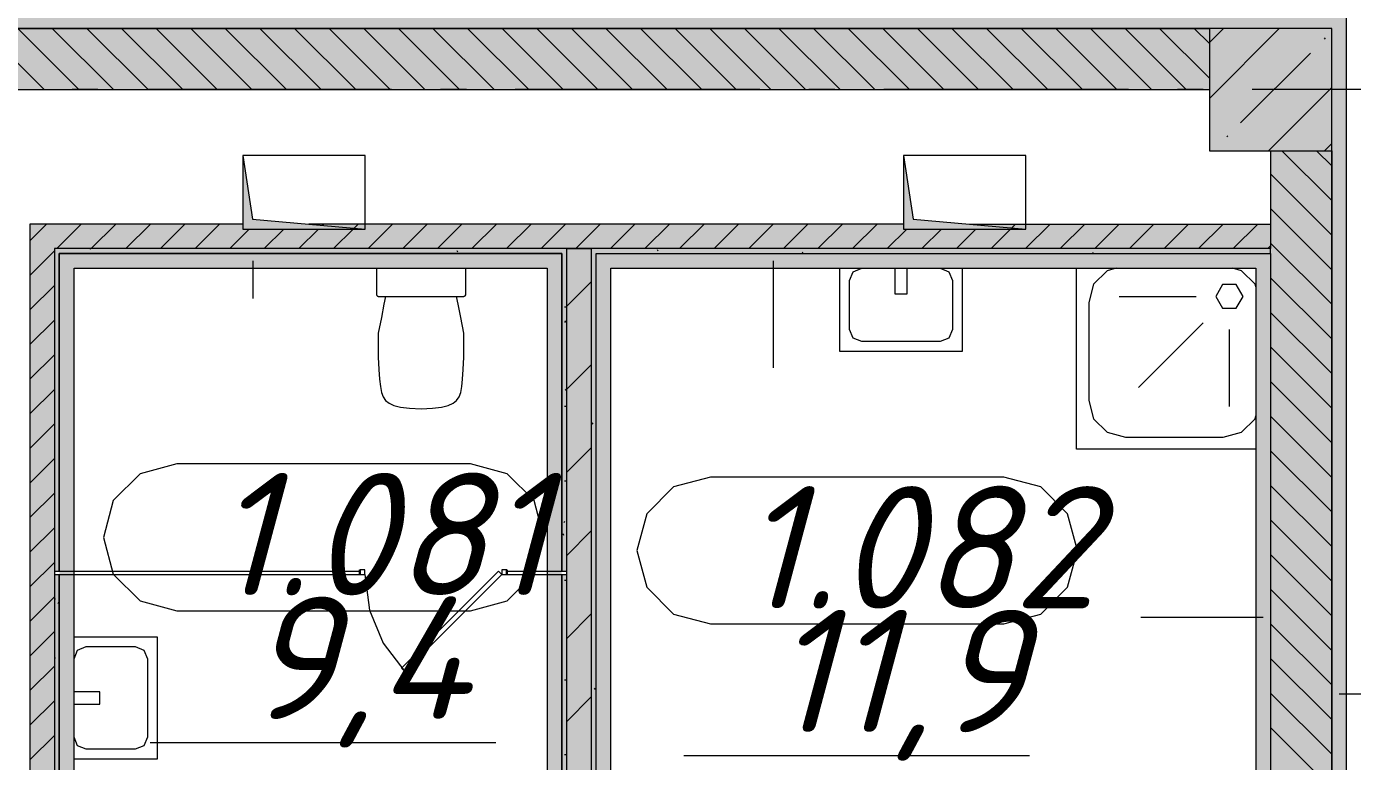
# Model space of a CAD drawing. Header units: millimetres. Extents: x -537608 to 253996, y -217170 to 186033.
# Drawn here: x -287710 to -282291, y -196495 to -193492 of the extents above; entities that cross this region are included whole.
import ezdxf

# ---------------------------------------------------------------- set-up
doc = ezdxf.new("R2010")
doc.units = ezdxf.units.MM
doc.layers.add('PDF _Геометрия', color=7, linetype='Continuous')
doc.layers.add('PDF _Текст', color=7, linetype='Continuous')
doc.layers.add('PDF _Сплошная заливка', color=7, linetype='Continuous', true_color=0xffffff)
doc.styles.add('PDF ISOCPEUR Italic', font='isocpeui.ttf')

msp = doc.modelspace()

# ---------------------------------------------------------------- hatches: boundary and pattern name
at = {"layer": 'PDF _Сплошная заливка', "true_color": 0x72baa6, "transparency": 33554559}
for points in [[(-282376.1714, -193499.6493), (-282376.1714, -193439.6508), (-288075.174, -193439.6508), (-288075.174, -193499.6493), (-282482.8826, -193499.6493)], [(-282376.1714, -198976.9535), (-282316.1707, -198976.9535), (-282316.1707, -193439.6508), (-282376.1714, -193439.6508), (-282376.1714, -197749.6509)]]:
    msp.add_hatch(color=123, dxfattribs=at).paths.add_polyline_path(points)
at = {"layer": 'PDF _Сплошная заливка', "transparency": 33554559}
for points in [[(-282876.1715, -193749.6504), (-282876.1715, -193499.6493), (-287776.1737, -193499.6493), (-287776.1737, -193749.6504), (-285855.9599, -193749.6504)], [(-282876.1715, -193999.6494), (-282376.1714, -193999.6494), (-282376.1714, -193499.6493), (-282876.1715, -193499.6493), (-282876.1715, -193922.552)], [(-282482.8826, -197249.6508), (-282376.1714, -197249.6508), (-282376.1714, -193999.6494), (-282626.1703, -193999.6494), (-282626.1703, -197249.6508)], [(-283626.1726, -194399.6511), (-282626.1703, -194399.6511), (-282626.1703, -194299.6507), (-283856.1706, -194299.6507), (-283626.1726, -194319.6495), (-284126.1726, -194319.6495), (-284126.1726, -194299.6507), (-286556.1718, -194299.6507), (-286326.1716, -194319.6495), (-286826.1739, -194319.6495), (-286826.1739, -194299.6507), (-287696.1721, -194299.6507), (-287696.1721, -194399.6511), (-284126.1726, -194399.6511)], [(-285502.6729, -198976.9535), (-285402.6725, -198976.9535), (-285402.6725, -194399.6511), (-285502.6729, -194399.6511), (-285502.6729, -198201.9953)]]:
    msp.add_hatch(color=256, dxfattribs=at).paths.add_polyline_path(points)
at = {"layer": 'PDF _Сплошная заливка', "true_color": 0xe2e2e2, "transparency": 33554559}
msp.add_hatch(color=254, dxfattribs=at).paths.add_polyline_path([(-286326.1716, -194319.6495), (-286786.172, -194279.6498), (-286826.1739, -194019.6503), (-286826.1739, -194319.6495), (-286699.2292, -194319.6495)])
at = {"layer": 'PDF _Сплошная заливка', "transparency": 33554559}
h = msp.add_hatch(color=256, dxfattribs=at)
h.paths.add_polyline_path([(-287696.1721, -200829.6529), (-287596.1738, -200829.6529), (-287596.1738, -199226.9524), (-287696.1721, -199226.9524), (-287696.1721, -200729.6525)], flags=0)
h.paths.add_polyline_path([(-287596.1738, -198976.9535), (-287596.1738, -194399.6511), (-287696.1721, -194399.6511), (-287696.1721, -198976.9535)], flags=0)
h = msp.add_hatch(color=256, dxfattribs=at)
h.paths.add_polyline_path([(-282626.1703, -194419.6499), (-282626.1703, -194399.6511), (-285402.6725, -194399.6511), (-285402.6725, -194419.6499), (-284169.4213, -194419.6499)], flags=0)
h.paths.add_polyline_path([(-285855.9599, -194419.6499), (-285502.6729, -194419.6499), (-285502.6729, -194399.6511), (-287596.1738, -194399.6511), (-287596.1738, -194419.6499), (-286277.5945, -194419.6499)], flags=0)
h = msp.add_hatch(color=256, dxfattribs=at)
h.paths.add_polyline_path([(-287596.1738, -200849.6538), (-287576.1729, -200849.6538), (-287576.1729, -199226.9524), (-287596.1738, -199226.9524), (-287596.1738, -200829.6529)], flags=0)
h.paths.add_polyline_path([(-287576.1729, -198976.9535), (-287576.1729, -195731.6519), (-287596.1738, -195731.6519), (-287596.1738, -198976.9535)], flags=0)
h.paths.add_polyline_path([(-287576.1729, -195719.6514), (-287576.1729, -194419.6499), (-287596.1738, -194419.6499), (-287596.1738, -195719.6514)], flags=0)
at = {"layer": 'PDF _Сплошная заливка', "true_color": 0xbce362, "transparency": 33554559}
for points in [[(-287516.1722, -198976.9535), (-287516.1722, -194419.6499), (-287576.1729, -194419.6499), (-287576.1729, -198976.9535), (-287542.4985, -198976.9535)], [(-285522.6717, -194479.6507), (-285522.6717, -194419.6499), (-287516.1722, -194419.6499), (-287516.1722, -194479.6507), (-285582.6724, -194479.6507)], [(-285382.6715, -198976.9535), (-285322.6729, -198976.9535), (-285322.6729, -194419.6499), (-285382.6715, -194419.6499), (-285382.6715, -198201.9953)], [(-282686.171, -194479.6507), (-282626.1703, -194479.6507), (-282626.1703, -194419.6499), (-285322.6729, -194419.6499), (-285322.6729, -194479.6507), (-284169.4213, -194479.6507)], [(-285582.6724, -198976.9535), (-285522.6717, -198976.9535), (-285522.6717, -194479.6507), (-285582.6724, -194479.6507), (-285582.6724, -198916.9528)]]:
    msp.add_hatch(color=63, dxfattribs=at).paths.add_polyline_path(points)

# ---------------------------------------------------------------- linework, layer by layer
at = {"layer": 'PDF _Геометрия', "lineweight": 9}
for p, q in [((-282316.1707, -198976.9535), (-282316.1707, -193439.6508)), ((-282876.1715, -193499.6493), (-287776.1737, -193499.6493)), ((-287776.1737, -193499.6493), (-282876.1715, -193499.6493)), ((-287496.3284, -193749.6504), (-287746.3273, -193499.6493)), ((-287354.9072, -193749.6504), (-287604.9062, -193499.6493)), ((-287213.4839, -193749.6504), (-287463.485, -193499.6493)), ((-287072.0628, -193749.6504), (-287322.0639, -193499.6493)), ((-286930.6417, -193749.6504), (-287180.6428, -193499.6493)), ((-286789.2205, -193749.6504), (-287039.2216, -193499.6493)), ((-286647.7994, -193749.6504), (-286897.7983, -193499.6493)), ((-286506.3782, -193749.6504), (-286756.3772, -193499.6493)), ((-286364.9571, -193749.6504), (-286614.9561, -193499.6493)), ((-286223.536, -193749.6504), (-286473.5349, -193499.6493)), ((-286082.1127, -193749.6504), (-286332.1138, -193499.6493)), ((-285940.6915, -193749.6504), (-286190.6927, -193499.6493)), ((-285799.2704, -193749.6504), (-286049.2715, -193499.6493)), ((-285657.8493, -193749.6504), (-285907.8504, -193499.6493)), ((-285516.4281, -193749.6504), (-285766.4271, -193499.6493)), ((-285375.007, -193749.6504), (-285625.0059, -193499.6493)), ((-285233.5859, -193749.6504), (-285483.5848, -193499.6493)), ((-285092.1647, -193749.6504), (-285342.1637, -193499.6493)), ((-284950.7414, -193749.6504), (-285200.7425, -193499.6493)), ((-284809.3203, -193749.6504), (-285059.3214, -193499.6493)), ((-284667.8991, -193749.6504), (-284917.9003, -193499.6493)), ((-284526.478, -193749.6504), (-284776.4791, -193499.6493)), ((-284385.0569, -193749.6504), (-284635.0558, -193499.6493)), ((-284243.6357, -193749.6504), (-284493.6347, -193499.6493)), ((-284102.2146, -193749.6504), (-284352.2135, -193499.6493)), ((-283960.7935, -193749.6504), (-284210.7924, -193499.6493)), ((-283819.3702, -193749.6504), (-284069.3712, -193499.6493)), ((-283677.949, -193749.6504), (-283927.9501, -193499.6493)), ((-283536.5279, -193749.6504), (-283786.529, -193499.6493)), ((-283395.1068, -193749.6504), (-283645.1079, -193499.6493)), ((-283253.6856, -193749.6504), (-283503.6845, -193499.6493)), ((-283112.2644, -193749.6504), (-283362.2634, -193499.6493)), ((-282970.8433, -193749.6504), (-283220.8423, -193499.6493)), ((-282876.1715, -193702.899), (-283079.4212, -193499.6493)), ((-282876.1715, -193561.4779), (-282938, -193499.6493)), ((-282876.1715, -193785.4562), (-282590.3646, -193499.6493)), ((-282876.1715, -193557.3571), (-282818.4636, -193499.6493)), ((-282376.1714, -193499.6493), (-282876.1715, -193499.6493)), ((-282876.1715, -193499.6493), (-282876.1715, -193999.6494)), ((-282376.1714, -193999.6494), (-282376.1714, -193499.6493)), ((-282406.1664, -193543.5502), (-282401.4255, -193538.8094)), ((-287637.7495, -193749.6504), (-287776.1737, -193611.2262)), ((-282748.3161, -193885.6978), (-282463.1917, -193600.5755)), ((-287776.1737, -193749.6504), (-282876.1715, -193749.6504)), ((-282634.1685, -193999.6494), (-282376.1714, -193741.6522)), ((-282805.3392, -193942.7231), (-282800.5985, -193937.9823)), ((-282876.1715, -193999.6494), (-282376.1714, -193999.6494)), ((-282626.1703, -193999.6494), (-282626.1703, -194299.6507)), ((-282376.1714, -194202.9012), (-282579.4211, -193999.6494)), ((-282376.1714, -194061.4779), (-282438, -193999.6494)), ((-282406.0694, -193999.6494), (-282376.1714, -193969.7513)), ((-282376.1714, -197249.6508), (-282376.1714, -193999.6494)), ((-282376.1714, -193999.6494), (-282376.1714, -197249.6508)), ((-282376.1714, -194344.3223), (-282626.1703, -194094.3212)), ((-282376.1714, -194485.7435), (-282626.1703, -194235.7424)), ((-287696.1721, -194367.5097), (-287628.3131, -194299.6507)), ((-286826.1739, -194299.6507), (-287696.1721, -194299.6507)), ((-287696.1721, -194299.6507), (-287696.1721, -194399.6511)), ((-287586.8924, -194399.6511), (-287486.892, -194299.6507)), ((-287445.4713, -194399.6511), (-287345.4708, -194299.6507)), ((-287304.048, -194399.6511), (-287204.0497, -194299.6507)), ((-287162.6268, -194399.6511), (-287062.6264, -194299.6507)), ((-287021.2057, -194399.6511), (-286921.2052, -194299.6507)), ((-286879.7846, -194399.6511), (-286799.7851, -194319.6495)), ((-286738.3635, -194399.6511), (-286658.3639, -194319.6495)), ((-286596.9423, -194399.6511), (-286516.9428, -194319.6495)), ((-284126.1726, -194299.6507), (-286556.1718, -194299.6507)), ((-286501.6805, -194304.3893), (-286496.9419, -194299.6507)), ((-286455.5211, -194399.6511), (-286375.5195, -194319.6495)), ((-286371.5732, -194315.7031), (-286355.5207, -194299.6507)), ((-286314.1, -194399.6511), (-286214.0996, -194299.6507)), ((-286172.6767, -194399.6511), (-286072.6784, -194299.6507)), ((-286031.2556, -194399.6511), (-285931.2552, -194299.6507)), ((-285889.8344, -194399.6511), (-285789.834, -194299.6507)), ((-285748.4133, -194399.6511), (-285648.4128, -194299.6507)), ((-285606.9922, -194399.6511), (-285506.9917, -194299.6507)), ((-285465.5711, -194399.6511), (-285365.5706, -194299.6507)), ((-285324.1499, -194399.6511), (-285224.1494, -194299.6507)), ((-285182.7287, -194399.6511), (-285082.7283, -194299.6507)), ((-285041.3055, -194399.6511), (-284941.3072, -194299.6507)), ((-284899.8844, -194399.6511), (-284799.8839, -194299.6507)), ((-284758.4632, -194399.6511), (-284658.4627, -194299.6507)), ((-284617.042, -194399.6511), (-284517.0416, -194299.6507)), ((-284475.6209, -194399.6511), (-284375.6205, -194299.6507)), ((-284334.1998, -194399.6511), (-284234.1993, -194299.6507)), ((-284192.7786, -194399.6511), (-284112.777, -194319.6495)), ((-284051.3553, -194399.6511), (-283971.3558, -194319.6495)), ((-283909.9342, -194399.6511), (-283829.9347, -194319.6495)), ((-283856.1706, -194299.6507), (-282626.1703, -194299.6507)), ((-283768.5131, -194399.6511), (-283688.5136, -194319.6495)), ((-283683.5251, -194314.6632), (-283668.5126, -194299.6507)), ((-283627.0919, -194399.6511), (-283527.0915, -194299.6507)), ((-283485.6707, -194399.6511), (-283385.6703, -194299.6507)), ((-283344.2496, -194399.6511), (-283244.2492, -194299.6507)), ((-283202.8285, -194399.6511), (-283102.8281, -194299.6507)), ((-283061.4074, -194399.6511), (-282961.407, -194299.6507)), ((-282919.984, -194399.6511), (-282819.9858, -194299.6507)), ((-282778.5629, -194399.6511), (-282678.5646, -194299.6507)), ((-282626.1703, -194299.6507), (-282626.1703, -194399.6511)), ((-282376.1714, -194627.1647), (-282626.1703, -194377.1635)), ((-287696.1721, -194399.6511), (-287696.1721, -194419.6499)), ((-287696.1721, -194508.9308), (-287596.1738, -194408.9325)), ((-287696.1721, -194419.6499), (-287696.1721, -198976.9535)), ((-285502.6729, -194399.6511), (-287596.1738, -194399.6511)), ((-287596.1738, -194399.6511), (-287596.1738, -194419.6499)), ((-287596.1738, -194419.6499), (-287596.1738, -195719.6514)), ((-287516.1722, -194419.6499), (-287576.1729, -194419.6499)), ((-287576.1729, -194419.6499), (-287576.1729, -195719.6514)), ((-287576.1729, -195719.6514), (-287576.1729, -194419.6499)), ((-287576.1729, -194419.6499), (-287516.1722, -194419.6499)), ((-285522.6717, -194419.6499), (-287516.1722, -194419.6499)), ((-287516.1722, -194419.6499), (-285522.6717, -194419.6499)), ((-285522.6717, -194479.6507), (-285522.6717, -194419.6499)), ((-285522.6717, -194419.6499), (-285522.6717, -194479.6507)), ((-285502.6729, -194419.6499), (-285502.6729, -194399.6511)), ((-285502.6729, -194399.6511), (-285402.6725, -194399.6511)), ((-285402.6725, -194399.6511), (-285502.6729, -194399.6511)), ((-285502.6729, -195719.6514), (-285502.6729, -194419.6499)), ((-285402.6725, -194399.6511), (-285402.6725, -194419.6499)), ((-282626.1703, -194399.6511), (-285402.6725, -194399.6511)), ((-285402.6725, -194419.6499), (-285402.6725, -198976.9535)), ((-285382.6715, -198976.9535), (-285382.6715, -194419.6499)), ((-285382.6715, -194419.6499), (-285322.6729, -194419.6499)), ((-285382.6715, -198976.9535), (-285382.6715, -194419.6499)), ((-285382.6715, -194419.6499), (-285322.6729, -194419.6499)), ((-285322.6729, -194419.6499), (-282626.1703, -194419.6499)), ((-285322.6729, -194419.6499), (-282626.1703, -194419.6499)), ((-282637.1418, -194399.6511), (-282626.1703, -194388.6797)), ((-282626.1703, -194419.6499), (-282626.1703, -194399.6511)), ((-282626.1703, -194419.6499), (-282626.1703, -194479.6507)), ((-282626.1703, -194419.6499), (-282626.1703, -194479.6507)), ((-287516.1722, -198916.9528), (-287516.1722, -194479.6507)), ((-287516.1722, -194479.6507), (-285582.6724, -194479.6507)), ((-286784.7058, -194449.6514), (-286784.7058, -194603.9235)), ((-285582.6724, -194479.6507), (-285582.6724, -198916.9528)), ((-285522.6717, -195719.6514), (-285522.6717, -194479.6507)), ((-285522.6717, -194479.6507), (-285522.6717, -195719.6514)), ((-285322.6729, -198916.9528), (-285322.6729, -194479.6507)), ((-285322.6729, -194479.6507), (-282686.171, -194479.6507)), ((-284658.9019, -194449.6514), (-284658.9019, -194886.1112)), ((-282686.171, -194479.6507), (-282686.171, -197069.6509)), ((-282626.1703, -194479.6507), (-282626.1703, -197129.6516)), ((-282626.1703, -194479.6507), (-282626.1703, -197129.6516)), ((-285502.6729, -194634.743), (-285402.6725, -194534.7426)), ((-282376.1714, -194768.5858), (-282626.1703, -194518.5847)), ((-287696.1721, -194650.3541), (-287596.1738, -194550.3537)), ((-287696.1721, -194791.7753), (-287596.1738, -194691.7748)), ((-282376.1714, -194910.0069), (-282626.1703, -194660.0079)), ((-282376.1714, -195051.428), (-282626.1703, -194801.4291)), ((-287696.1721, -194933.1964), (-287596.1738, -194833.1959)), ((-285502.6729, -194974.1542), (-285402.6725, -194874.1538)), ((-287696.1721, -195074.6175), (-287596.1738, -194974.6171)), ((-282376.1714, -195192.8492), (-282626.1703, -194942.8502)), ((-282376.1714, -195334.2725), (-282626.1703, -195084.2714)), ((-287696.1721, -195216.0387), (-287596.1738, -195116.0383)), ((-285502.6729, -195313.5654), (-285402.6725, -195213.5649)), ((-282376.1714, -195475.6936), (-282626.1703, -195225.6925)), ((-287696.1721, -195357.4598), (-287596.1738, -195257.4594)), ((-287696.1721, -195498.8809), (-287596.1738, -195398.8826)), ((-282376.1714, -195617.1147), (-282626.1703, -195367.1137)), ((-282376.1714, -195758.5359), (-282626.1703, -195508.5348)), ((-287696.1721, -195640.302), (-287596.1738, -195540.3038)), ((-285502.6729, -195652.9765), (-285402.6725, -195552.9761)), ((-287696.1721, -195781.7254), (-287596.1738, -195681.725)), ((-282376.1714, -195899.957), (-282626.1703, -195649.9581)), ((-287576.1729, -195719.6514), (-287596.1738, -195719.6514)), ((-287596.1738, -195719.6514), (-287596.1738, -195731.6519)), ((-287596.1738, -195719.6514), (-287596.1738, -195731.6519)), ((-287596.1738, -195731.6519), (-287596.1738, -198976.9535)), ((-287596.1738, -195731.6519), (-287576.1729, -195731.6519)), ((-286347.6732, -195719.6514), (-287576.1729, -195719.6514)), ((-287576.1729, -198976.9535), (-287576.1729, -195731.6519)), ((-287576.1729, -195731.6519), (-287576.1729, -198976.9535)), ((-287576.1729, -195731.6519), (-286347.6732, -195731.6519)), ((-286327.6722, -195711.651), (-286347.6732, -195711.651)), ((-286347.6732, -195731.6519), (-286327.6722, -195731.6519)), ((-286327.6722, -195731.6519), (-286327.6722, -195711.651)), ((-286327.6722, -195731.6519), (-286308.5906, -195876.5889)), ((-285781.8143, -195717.5092), (-286177.7943, -196113.4892)), ((-286163.6516, -196127.6299), (-285767.6715, -195731.6519)), ((-285767.6715, -195731.6519), (-285781.8143, -195717.5092)), ((-285747.6727, -195711.651), (-285767.6715, -195711.651)), ((-285767.6715, -195711.651), (-285767.6715, -195731.6519)), ((-285767.6715, -195731.6519), (-285747.6727, -195731.6519)), ((-285522.6717, -195719.6514), (-285747.6727, -195719.6514)), ((-285747.6727, -195731.6519), (-285522.6717, -195731.6519)), ((-285502.6729, -195719.6514), (-285522.6717, -195719.6514)), ((-285522.6717, -198976.9535), (-285522.6717, -195731.6519)), ((-285522.6717, -195731.6519), (-285502.6729, -195731.6519)), ((-285522.6717, -195731.6519), (-285522.6717, -198976.9535)), ((-285502.6729, -195731.6519), (-285502.6729, -195719.6514)), ((-285502.6729, -195731.6519), (-285502.6729, -195719.6514)), ((-285502.6729, -198976.9535), (-285502.6729, -195731.6519)), ((-282376.1714, -196041.3782), (-282626.1703, -195791.3792)), ((-287696.1721, -195923.1465), (-287596.1738, -195823.1461)), ((-286308.5906, -195876.5889), (-286252.6461, -196011.6502)), ((-285502.6729, -195992.3877), (-285402.6725, -195892.3873)), ((-282656.1718, -195906.9176), (-283156.1718, -195906.9176)), ((-282376.1714, -196182.7993), (-282626.1703, -195932.8003)), ((-287696.1721, -196064.5676), (-287596.1738, -195964.5672)), ((-286252.6461, -196011.6502), (-286163.6516, -196127.6299)), ((-287696.1721, -196205.9888), (-287596.1738, -196105.9883)), ((-286177.7943, -196113.4892), (-286163.6516, -196127.6299)), ((-282376.1714, -196324.2205), (-282626.1703, -196074.2215)), ((-282376.1714, -196465.6438), (-282626.1703, -196215.6426)), ((-282346.1721, -196218.9431), (-282142.044, -196218.9431)), ((-287696.1721, -196347.4099), (-287596.1738, -196247.4095)), ((-285502.6729, -196331.7989), (-285402.6725, -196231.7984)), ((-282376.1714, -196607.0649), (-282626.1703, -196357.0638)), ((-287696.1721, -196488.8311), (-287596.1738, -196388.8306))]:
    msp.add_line(p, q, dxfattribs=at)
at = {"layer": 'PDF _Геометрия', "color": 253, "lineweight": 9, "true_color": 0xaaaaaa}
for p, q in [((-287418.5421, -193749.6504), (-287524.3749, -193749.6504)), ((-286218.5411, -193749.6504), (-287218.5412, -193749.6504)), ((-285912.7074, -193749.6504), (-286018.5402, -193749.6504)), ((-284712.7064, -193749.6504), (-285712.7087, -193749.6504)), ((-284406.8728, -193749.6504), (-284512.7077, -193749.6504)), ((-283206.8739, -193749.6504), (-284206.874, -193749.6504)), ((-282901.0402, -193749.6504), (-283006.873, -193749.6504)), ((-281701.0392, -193749.6504), (-282701.0393, -193749.6504)), ((-286826.1739, -194019.6503), (-286826.1739, -194319.6495)), ((-286326.1716, -194019.6503), (-286826.1739, -194019.6503)), ((-286826.1739, -194019.6503), (-286786.172, -194279.6498)), ((-286326.1716, -194319.6495), (-286326.1716, -194019.6503)), ((-284126.1726, -194019.6503), (-284126.1726, -194319.6495)), ((-283626.1726, -194019.6503), (-284126.1726, -194019.6503)), ((-284126.1726, -194019.6503), (-284086.1708, -194279.6498)), ((-283626.1726, -194319.6495), (-283626.1726, -194019.6503)), ((-286826.1739, -194319.6495), (-286326.1716, -194319.6495)), ((-286786.172, -194279.6498), (-286326.1716, -194319.6495)), ((-284126.1726, -194319.6495), (-283626.1726, -194319.6495)), ((-284086.1708, -194279.6498), (-283626.1726, -194319.6495)), ((-286280.1716, -194479.6507), (-286280.1716, -194585.4554)), ((-285915.1725, -194585.4554), (-285915.1725, -194479.6507)), ((-284386.1721, -194819.6496), (-284386.1721, -194479.6507)), ((-284331.528, -194494.295), (-284296.1742, -194479.6507)), ((-284161.1711, -194479.6507), (-284161.1711, -194584.6631)), ((-284111.1709, -194584.6631), (-284111.1709, -194479.6507)), ((-283976.1698, -194479.6507), (-283940.8162, -194494.295)), ((-283886.172, -194479.6507), (-283886.172, -194819.6496)), ((-283419.1725, -194769.6515), (-283419.1725, -194479.6507)), ((-283294.1719, -194489.7459), (-283349.0744, -194544.6505)), ((-283256.4909, -194479.6507), (-283294.1719, -194489.7459)), ((-282744.1716, -194489.7459), (-282781.8505, -194479.6507)), ((-282689.267, -194544.6505), (-282744.1716, -194489.7459)), ((-284346.1723, -194529.6487), (-284331.528, -194494.295)), ((-284346.1723, -194729.6517), (-284346.1723, -194529.6487)), ((-283940.8162, -194494.295), (-283926.1717, -194529.6487)), ((-283926.1717, -194529.6487), (-283926.1717, -194729.6517)), ((-283349.0744, -194544.6505), (-283369.1723, -194619.6508)), ((-282686.171, -194556.2054), (-282689.267, -194544.6505)), ((-286280.1716, -194585.4554), (-286279.8314, -194588.0433)), ((-286279.8314, -194588.0433), (-286278.8325, -194590.4546)), ((-286278.8325, -194590.4546), (-286279.8314, -194588.0433)), ((-286278.8325, -194590.4546), (-286277.2436, -194592.5257)), ((-286277.2436, -194592.5257), (-286278.8325, -194590.4546)), ((-286277.2436, -194592.5257), (-286275.1725, -194594.1146)), ((-286275.1725, -194594.1146), (-286277.2436, -194592.5257)), ((-286275.1725, -194594.1146), (-286272.7611, -194595.1136)), ((-286272.7611, -194595.1136), (-286275.1725, -194594.1146)), ((-286272.7611, -194595.1136), (-286270.1733, -194595.4559)), ((-286270.1733, -194595.4559), (-285925.1731, -194595.4559)), ((-286242.7618, -194595.4559), (-286249.3004, -194626.0235)), ((-285946.046, -194626.0235), (-285952.5823, -194595.4559)), ((-285925.1731, -194595.4559), (-285922.5852, -194595.1136)), ((-285922.5852, -194595.1136), (-285920.1717, -194594.1146)), ((-285920.1717, -194594.1146), (-285922.5852, -194595.1136)), ((-285920.1717, -194594.1146), (-285918.1006, -194592.5257)), ((-285918.1006, -194592.5257), (-285920.1717, -194594.1146)), ((-285918.1006, -194592.5257), (-285916.5117, -194590.4546)), ((-285916.5117, -194590.4546), (-285918.1006, -194592.5257)), ((-285916.5117, -194590.4546), (-285915.5127, -194588.0433)), ((-285915.5127, -194588.0433), (-285916.5117, -194590.4546)), ((-285915.5127, -194588.0433), (-285915.1725, -194585.4554)), ((-284161.1711, -194584.6631), (-284111.1709, -194584.6631)), ((-283244.1717, -194594.6507), (-282930.0362, -194594.6507)), ((-282822.0655, -194546.3341), (-282849.9614, -194594.6507)), ((-282849.9614, -194594.6507), (-282822.0655, -194642.9652)), ((-282766.276, -194546.3341), (-282822.0655, -194546.3341)), ((-282738.3824, -194594.6507), (-282766.276, -194546.3341)), ((-282766.276, -194642.9652), (-282738.3824, -194594.6507)), ((-286249.3004, -194626.0235), (-286260.1706, -194680.827)), ((-285935.1757, -194680.827), (-285946.046, -194626.0235)), ((-283369.1723, -194619.6508), (-283369.1723, -194769.6515)), ((-282822.0655, -194642.9652), (-282766.276, -194642.9652)), ((-286260.1706, -194680.827), (-286272.6729, -194745.2757)), ((-285922.6735, -194745.2757), (-285935.1757, -194680.827)), ((-283166.097, -194966.5758), (-282901.9358, -194702.4168)), ((-286272.6729, -194745.2757), (-286272.6729, -194843.0801)), ((-285922.6735, -194843.0801), (-285922.6735, -194745.2757)), ((-284331.528, -194765.0075), (-284346.1723, -194729.6517)), ((-283926.1717, -194729.6517), (-283940.8162, -194765.0075)), ((-282794.1719, -195044.6506), (-282794.1719, -194730.515)), ((-284296.1721, -194779.652), (-284331.528, -194765.0075)), ((-283976.172, -194779.652), (-284296.1721, -194779.652)), ((-283940.8162, -194765.0075), (-283976.172, -194779.652)), ((-283419.1725, -195219.6513), (-283419.1725, -194769.6515)), ((-283369.1723, -194769.6515), (-283369.1723, -195019.6505)), ((-286272.6729, -194843.0801), (-286269.9386, -194892.8995)), ((-285925.4056, -194892.8995), (-285922.6735, -194843.0801)), ((-283886.172, -194819.6496), (-284386.1721, -194819.6496)), ((-286269.9386, -194892.8995), (-286267.3959, -194932.5182)), ((-285927.9482, -194932.5182), (-285925.4056, -194892.8995)), ((-286267.3959, -194932.5182), (-286264.2354, -194963.5057)), ((-286264.2354, -194963.5057), (-286259.641, -194987.425)), ((-285935.7031, -194987.425), (-285931.1109, -194963.5057)), ((-285931.1109, -194963.5057), (-285927.9482, -194932.5182)), ((-286259.641, -194987.425), (-286252.8054, -195005.8414)), ((-286252.8054, -195005.8414), (-286242.9039, -195020.3006)), ((-286242.9039, -195020.3006), (-286228.7677, -195031.8017)), ((-286228.7677, -195031.8017), (-286208.7969, -195040.6633)), ((-285986.5473, -195040.6633), (-285966.5787, -195031.8017)), ((-285966.5787, -195031.8017), (-285952.4402, -195020.3006)), ((-285952.4402, -195020.3006), (-285942.5387, -195005.8414)), ((-285942.5387, -195005.8414), (-285935.7031, -194987.425)), ((-283369.1723, -195019.6505), (-283349.0744, -195094.6508)), ((-286208.7969, -195040.6633), (-286181.3746, -195047.1609)), ((-286181.3746, -195047.1609), (-286144.8734, -195051.5766)), ((-286144.8734, -195051.5766), (-286097.6721, -195054.186)), ((-286097.6721, -195054.186), (-286050.4728, -195051.5766)), ((-286050.4728, -195051.5766), (-286013.9717, -195047.1609)), ((-286013.9717, -195047.1609), (-285986.5473, -195040.6633)), ((-282689.267, -195094.6508), (-282686.171, -195083.0959)), ((-283349.0744, -195094.6508), (-283294.1719, -195149.5554)), ((-282744.1716, -195149.5554), (-282689.267, -195094.6508)), ((-283294.1719, -195149.5554), (-283219.1716, -195169.6511)), ((-283219.1716, -195169.6511), (-282969.1705, -195169.6511)), ((-282969.1705, -195169.6511), (-282819.172, -195169.6511)), ((-282819.172, -195169.6511), (-282744.1716, -195149.5554)), ((-282969.1705, -195219.6513), (-283419.1725, -195219.6513)), ((-282686.171, -195219.6513), (-282969.1705, -195219.6513)), ((-287095.6807, -195279.4367), (-287245.6814, -195319.6302)), ((-285895.6797, -195279.4367), (-287095.6807, -195279.4367)), ((-285745.6791, -195319.6302), (-285895.6797, -195279.4367)), ((-287245.6814, -195319.6302), (-287355.4886, -195429.4374)), ((-285635.8719, -195429.4374), (-285745.6791, -195319.6302)), ((-284915.504, -195333.379), (-285065.5025, -195373.5725)), ((-283715.503, -195333.379), (-284915.504, -195333.379)), ((-283565.5023, -195373.5725), (-283715.503, -195333.379)), ((-285065.5025, -195373.5725), (-285175.3118, -195483.3797)), ((-283455.6952, -195483.3797), (-283565.5023, -195373.5725)), ((-287355.4886, -195429.4374), (-287395.6799, -195579.4381)), ((-285595.6805, -195579.4381), (-285635.8719, -195429.4374)), ((-285175.3118, -195483.3797), (-285215.5032, -195633.3803)), ((-283415.5038, -195633.3803), (-283455.6952, -195483.3797)), ((-287395.6799, -195579.4381), (-287355.4886, -195729.4366)), ((-285635.8719, -195729.4366), (-285595.6805, -195579.4381)), ((-285215.5032, -195633.3803), (-285175.3118, -195783.3789)), ((-283455.6952, -195783.3789), (-283415.5038, -195633.3803)), ((-287355.4886, -195729.4366), (-287245.6814, -195839.2458)), ((-285745.6791, -195839.2458), (-285635.8719, -195729.4366)), ((-285175.3118, -195783.3789), (-285065.5025, -195893.186)), ((-283565.5023, -195893.186), (-283455.6952, -195783.3789)), ((-287245.6814, -195839.2458), (-287095.6807, -195879.4372)), ((-285895.6797, -195879.4372), (-285745.6791, -195839.2458)), ((-287095.6807, -195879.4372), (-285895.6797, -195879.4372)), ((-285065.5025, -195893.186), (-284915.504, -195933.3795)), ((-283715.503, -195933.3795), (-283565.5023, -195893.186)), ((-284915.504, -195933.3795), (-283715.503, -195933.3795)), ((-287516.1722, -195985.5736), (-287176.1733, -195985.5736)), ((-287176.1733, -195985.5736), (-287176.1733, -196485.5737)), ((-287516.1722, -196075.5735), (-287501.5299, -196040.2199)), ((-287501.5299, -196040.2199), (-287466.1741, -196025.5755)), ((-287466.1741, -196025.5755), (-287266.1732, -196025.5755)), ((-287266.1732, -196025.5755), (-287230.8174, -196040.2199)), ((-287230.8174, -196040.2199), (-287216.173, -196075.5757)), ((-287216.173, -196075.5757), (-287216.173, -196395.5736)), ((-287411.1596, -196210.5746), (-287516.1722, -196210.5746)), ((-287411.1596, -196260.5748), (-287411.1596, -196210.5746)), ((-287516.1722, -196260.5748), (-287411.1596, -196260.5748)), ((-287501.5299, -196430.9295), (-287516.1722, -196395.5758)), ((-287466.1741, -196445.5739), (-287501.5299, -196430.9295)), ((-287230.8174, -196430.9295), (-287266.1732, -196445.5739)), ((-287216.173, -196395.5736), (-287230.8174, -196430.9295)), ((-287204.7193, -196417.4735), (-285791.8061, -196417.4735)), ((-287176.1733, -196485.5737), (-287516.1722, -196485.5737)), ((-287266.1732, -196445.5739), (-287466.1741, -196445.5739)), ((-285024.5426, -196471.4137), (-283611.6294, -196471.4137))]:
    msp.add_line(p, q, dxfattribs=at)
at = {"layer": 'PDF _Геометрия', "color": 8, "lineweight": 9, "true_color": 0x787878}
for p, q in [((-287448.7976, -194399.6511), (-287450.4984, -194402.5985)), ((-285947.5078, -194414.0307), (-285950.86, -194408.2242)), ((-285720.7306, -194400.4197), (-285721.1742, -194399.6511)), ((-285128.3903, -194410.3836), (-285131.7425, -194404.5771)), ((-284536.4526, -194419.6499), (-284539.4022, -194414.541)), ((-283351.5589, -194415.0275), (-283354.2264, -194419.6499)), ((-285512.1718, -194637.4923), (-285505.4674, -194637.4923)), ((-285507.7582, -194695.2733), (-285511.1103, -194701.0821)), ((-285503.9195, -194979.1491), (-285507.2716, -194973.3425)), ((-285512.1718, -195043.8927), (-285505.4674, -195043.8927)), ((-285396.1942, -195111.6376), (-285399.5464, -195117.4462)), ((-285512.1718, -195348.693), (-285505.4674, -195348.693)), ((-285511.4053, -195514.3908), (-285514.7574, -195520.1995)), ((-285513.8833, -195571.4894), (-285517.2376, -195565.6828)), ((-285512.1718, -195755.0933), (-285505.4674, -195755.0933)), ((-287592.0595, -195832.7848), (-287595.4138, -195826.9783)), ((-287579.6176, -195845.4378), (-287582.9697, -195851.2443)), ((-287593.2285, -196072.215), (-287596.1738, -196077.3131)), ((-285512.1718, -196161.4937), (-285505.4674, -196161.4937)), ((-285385.0591, -196201.0198), (-285388.4135, -196195.2111)), ((-285512.1718, -196466.2939), (-285505.4674, -196466.2939))]:
    msp.add_line(p, q, dxfattribs=at)
at = {"layer": 'PDF _Геометрия', "lineweight": 30}
for p, q in [((-286347.6732, -195711.651), (-286347.6732, -195731.6519)), ((-285747.6727, -195731.6519), (-285747.6727, -195711.651))]:
    msp.add_line(p, q, dxfattribs=at)
at = {"layer": 'PDF _Сплошная заливка', "color": 254, "lineweight": 35, "true_color": 0xe2e2e2, "transparency": 33554559}
msp.add_solid([(-284126.1726, -194319.6495), (-283626.1726, -194319.6495), (-284126.1726, -194019.6503), (-284086.1708, -194279.6498)], dxfattribs=at)
at = {"layer": 'PDF _Сплошная заливка', "lineweight": 35, "transparency": 33554559}
for points in [[(-285502.6729, -195719.6514), (-285502.6729, -194419.6499), (-285522.6717, -195719.6514), (-285522.6717, -194419.6499)], [(-285382.6715, -198976.9535), (-285382.6715, -194419.6499), (-285402.6725, -198976.9535), (-285402.6725, -194419.6499)], [(-285502.6729, -198976.9535), (-285502.6729, -195731.6519), (-285522.6717, -198976.9535), (-285522.6717, -195731.6519)]]:
    msp.add_solid(points, dxfattribs=at)
at = {"layer": 'PDF _Сплошная заливка', "color": 63, "lineweight": 35, "true_color": 0xbce362, "transparency": 33554559}
msp.add_solid([(-282626.1703, -197129.6516), (-282626.1703, -194479.6507), (-282686.171, -197129.6516), (-282686.171, -194479.6507)], dxfattribs=at)

# ---------------------------------------------------------------- texts
at = {"layer": 'PDF _Текст', "char_height": 500, "attachment_point": 4, "style": 'PDF ISOCPEUR Italic'}
for s, insert in [('1.081', (-286951.0086, -195566.1479)), ('1.082', (-284796.8331, -195620.0923)), ('9,4', (-286818.012, -196130.0971)), ('11,9', (-284670.8336, -196184.0373))]:
    msp.add_mtext(s, dxfattribs=dict(at, insert=insert))

doc.saveas('drawing.dxf')
